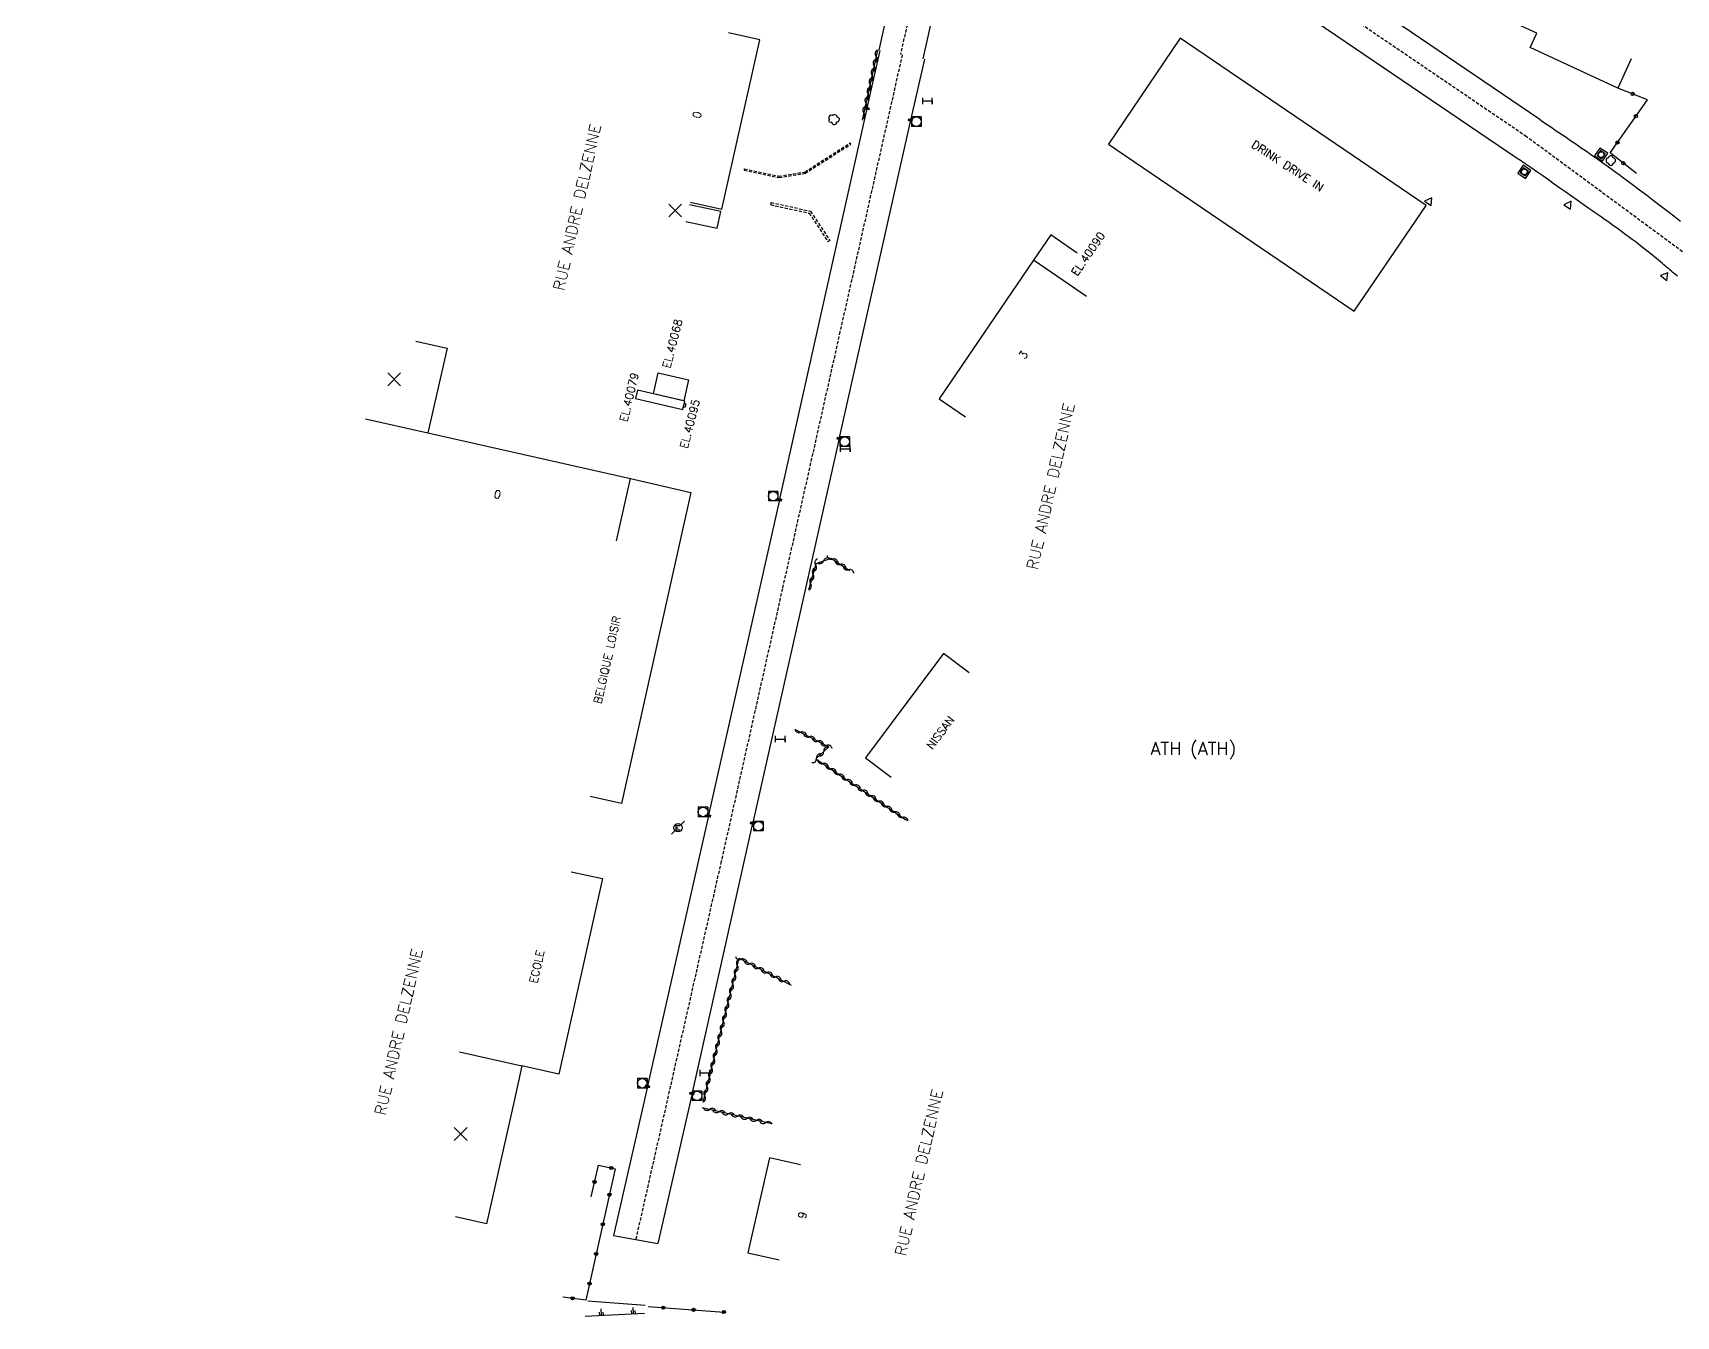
# Model space of a CAD drawing. Header units: millimetres. Extents: x 107999 to 109001, y 146999 to 148001.
# Drawn here: x 108390.9 to 108647.6, y 147425.7 to 147626.1 of the extents above; entities that cross this region are included whole.
import ezdxf
from ezdxf.enums import TextEntityAlignment as Align

# ---------------------------------------------------------------- set-up
doc = ezdxf.new("R2010")
doc.units = ezdxf.units.MM
doc.linetypes.add('DASHED', pattern=[0.75, 0.5, -0.25])
doc.layers.get('0').update_dxf_attribs({"linetype": 'CONTINUOUS'})
for name, color, linetype in [('W0001', 6, 'DASHED'), ('W0008', 7, 'CONTINUOUS'), ('W0100', 7, 'CONTINUOUS'), ('W0112', 1, 'DASHED'), ('W0211', 2, 'CONTINUOUS'), ('W0300', 7, 'CONTINUOUS'), ('W0310', 3, 'CONTINUOUS'), ('W0322', 7, 'CONTINUOUS'), ('W0400', 7, 'CONTINUOUS'), ('W0420', 7, 'CONTINUOUS'), ('W0471', 7, 'CONTINUOUS'), ('W0473', 7, 'CONTINUOUS'), ('W0980', 7, 'CONTINUOUS'), ('W0984', 7, 'CONTINUOUS'), ('W0989', 7, 'CONTINUOUS'), ('W0991', 7, 'CONTINUOUS'), ('W1102', 7, 'CONTINUOUS'), ('W1474', 7, 'CONTINUOUS')]:
    doc.layers.add(name, color=color, linetype=linetype)
doc.styles.get("Standard").update_dxf_attribs({"font": 'romans.shx', "width": 0.85})

# ---------------------------------------------------------------- blocks, each defined once
blk = doc.blocks.new('t310o')
at = {"color": 0, "linetype": 'Continuous'}
for centre, start, end in [((-0.5, 0.38), 216.8699, 323.1304), ((0.5, -0.37), 36.8699, 143.1303)]:
    blk.add_arc(centre, 0.625, start, end, dxfattribs=at)
blk = doc.blocks.new('t322o')
at = {"color": 0, "linetype": 'Continuous'}
for radius in [0.25, 0.15]:
    blk.add_circle((0, 0), radius, dxfattribs=at)
blk = doc.blocks.new('t211o')
at = {"color": 0, "linetype": 'Continuous'}
for p, q in [((-0.29, 0.5), (-0.29, 0)), ((0, 1), (0, 0)), ((0.29, 0.5), (0.29, 0))]:
    blk.add_line(p, q, dxfattribs=at)
blk = doc.blocks.new('T400')
for p, q in [((-0.15, 0.3), (0.15, 0.3)), ((-0.15, -0.25), (-0.15, 0.3)), ((-0.15, 0.15), (0.15, 0.15)), ((-0.15, 0), (0.15, 0)), ((0.15, 0.3), (0.15, -0.25)), ((-0.15, -0.15), (0.15, -0.15)), ((-0.15, -0.25), (-0.15, -0.3)), ((-0.15, -0.3), (0.15, -0.3)), ((0.15, -0.3), (0.15, -0.25))]:
    blk.add_line(p, q)
blk = doc.blocks.new('T300')
for p, q in [((-0.8, 0.51), (-0.86, 0.34)), ((-0.86, 0.34), (-0.86, 0.17)), ((-0.86, 0.17), (-0.74, 0.06)), ((-0.69, 0.63), (-0.8, 0.51)), ((-0.8, -0.06), (-0.74, 0.06)), ((-0.74, 0.06), (-0.69, 0.11)), ((-0.57, 0.69), (-0.69, 0.63)), ((-0.46, 0.69), (-0.57, 0.69)), ((-0.29, 0.63), (-0.46, 0.69)), ((-0.29, 0.63), (-0.17, 0.74)), ((-0.23, 0.57), (-0.29, 0.63)), ((-0.17, 0.74), (-0.06, 0.8)), ((-0.06, 0.8), (0.06, 0.8)), ((0.06, 0.8), (0.23, 0.74)), ((0.23, 0.74), (0.34, 0.63)), ((0.34, 0.63), (0.4, 0.51)), ((0.46, 0.46), (0.34, 0.46)), ((0.4, 0.51), (0.4, 0.46)), ((0.57, 0.4), (0.46, 0.46)), ((0.57, 0.4), (0.69, 0.29)), ((0.69, 0.29), (0.74, 0.17)), ((0.74, 0.06), (0.69, -0.17)), ((0.74, 0.17), (0.74, 0.06)), ((-0.8, -0.17), (-0.8, -0.06)), ((-0.8, -0.23), (-0.8, -0.17)), ((-0.74, -0.34), (-0.8, -0.23)), ((-0.69, -0.4), (-0.74, -0.34)), ((-0.51, -0.46), (-0.69, -0.4)), ((-0.4, -0.46), (-0.51, -0.46)), ((-0.4, -0.46), (-0.34, -0.46)), ((-0.34, -0.46), (-0.34, -0.4)), ((-0.34, -0.51), (-0.34, -0.46)), ((-0.29, -0.63), (-0.34, -0.51)), ((-0.17, -0.74), (-0.29, -0.63)), ((-0.06, -0.8), (-0.17, -0.74)), ((0.06, -0.8), (-0.06, -0.8)), ((0.17, -0.74), (0.06, -0.8)), ((0.23, -0.69), (0.17, -0.74)), ((0.29, -0.46), (0.23, -0.46)), ((0.29, -0.63), (0.23, -0.69)), ((0.46, -0.4), (0.29, -0.46)), ((0.34, -0.51), (0.29, -0.63)), ((0.34, -0.51), (0.34, -0.46)), ((0.57, -0.34), (0.46, -0.4)), ((0.63, -0.29), (0.57, -0.34)), ((0.69, -0.17), (0.63, -0.29))]:
    blk.add_line(p, q)
blk = doc.blocks.new('t991o')
at = {"color": 0, "linetype": 'Continuous'}
for p, q in [((-1, 1), (1, -1)), ((-1, -1), (1, 1))]:
    blk.add_line(p, q, dxfattribs=at)
blk = doc.blocks.new('T420')
for p, q in [((0.75, 0.75), (-0.75, 0.75)), ((-0.75, 0.75), (-0.75, -0.75)), ((0.75, 0.75), (0.75, -0.75)), ((0.75, -0.75), (-0.75, -0.75))]:
    blk.add_line(p, q)
blk.add_ellipse((0, 0), major_axis=(-0.53, 0.53), ratio=1, start_param=3.926991, end_param=10.210176)
blk = doc.blocks.new('T471')
for p, q in [((-0.333334, 0.333334), (-0.333334, -0.333334)), ((-0.333334, 0.333334), (0.333334, 0.333334)), ((-0.333334, 0), (0, 0)), ((0.500001, 0.500001), (1.000002, 1.000002)), ((-0.500001, -0.500001), (-1.000002, -1.000002)), ((-0.333334, -0.333334), (0.333334, -0.333334))]:
    blk.add_line(p, q)
blk.add_ellipse((0, 0), major_axis=(0.471405, 0.471405), ratio=1, start_param=5.4977871438, end_param=11.780972451)
blk = doc.blocks.new('T1474')
at = {"color": 0, "linetype": 'Continuous', "flags": 128}
for points in [[(-0.75, -0.5), (-0.75, 0.5)], [(-0.75, 0), (0.75, 0)], [(0.75, 0), (0.75, -0.5), (0.75, 0.5)]]:
    blk.add_lwpolyline(points, dxfattribs=at)

msp = doc.modelspace()

# ---------------------------------------------------------------- linework, layer by layer
at = {"layer": 'W0001'}
for points in [[(108673.36, 147573.67), (108624.26, 147609.89), (108541.03, 147666.44), (108434.85, 147695.06), (108390.94, 147687.44)], [(108532.72, 147650.83), (108526.46, 147622.74)], [(108526.73, 147622.69), (108517.01, 147579.42), (108508.01, 147539.27), (108498.45, 147496.68), (108485.1, 147437.61)]]:
    msp.add_lwpolyline(points, dxfattribs=at)
at = {"layer": 'W0008'}
for points in [[(108626.17, 147612.7), (108546.4, 147666.89)], [(108529.35, 147651.58), (108523.07, 147623.39)], [(108558.52, 147650.19), (108622.79, 147606.52)], [(108530, 147622.06), (108534.02, 147640.03)], [(108523.25, 147623.36), (108521.27, 147614.6), (108521.22, 147614.29), (108515.66, 147589.43), (108507.63, 147553.55), (108507.55, 147553.18), (108496.55, 147504.17), (108496.48, 147503.82), (108487.01, 147461.86), (108486.93, 147461.53), (108481.62, 147438.24), (108488.58, 147436.99)], [(108530.2, 147622.02), (108528.03, 147612.48), (108516.95, 147563.14), (108516.87, 147562.75), (108503.43, 147502.97), (108503.36, 147502.65), (108493.98, 147460.79), (108493.9, 147460.44), (108488.58, 147436.99)], [(108626.17, 147612.7), (108626.2, 147612.69), (108626.23, 147612.66), (108626.26, 147612.64), (108626.29, 147612.62), (108626.32, 147612.61), (108626.34, 147612.58), (108626.37, 147612.56), (108626.4, 147612.53), (108626.44, 147612.52), (108626.46, 147612.5), (108626.49, 147612.47), (108626.52, 147612.45), (108627.08, 147612.08), (108627.62, 147611.69), (108628.19, 147611.31), (108628.74, 147610.92), (108629.3, 147610.55), (108629.86, 147610.17), (108630.42, 147609.8), (108630.97, 147609.42), (108631.54, 147609.05), (108632.09, 147608.67), (108632.65, 147608.28), (108633.21, 147607.91), (108633.76, 147607.53), (108634.31, 147607.14), (108634.86, 147606.77), (108635.4, 147606.37), (108635.95, 147605.98), (108636.5, 147605.59), (108637.04, 147605.2), (108637.58, 147604.81), (108638.12, 147604.41), (108638.66, 147604.02), (108639.2, 147603.61), (108639.74, 147603.22), (108640.82, 147602.42), (108641.9, 147601.61), (108642.97, 147600.81), (108644.04, 147600), (108645.12, 147599.17), (108646.18, 147598.36), (108647.24, 147597.53), (108648.3, 147596.7)], [(108647.82, 147588.11), (108647.58, 147588.3), (108647.35, 147588.5), (108647.12, 147588.7), (108646.88, 147588.89), (108646.65, 147589.09), (108646.41, 147589.3), (108646.18, 147589.48), (108645.94, 147589.69), (108645.71, 147589.89), (108645.47, 147590.08), (108645.24, 147590.28), (108644.8, 147590.64), (108644.36, 147591.02), (108643.91, 147591.37), (108643.47, 147591.73), (108643.02, 147592.09), (108642.57, 147592.44), (108642.12, 147592.8), (108641.67, 147593.16), (108641.22, 147593.5), (108640.76, 147593.84), (108640.3, 147594.19), (108639.84, 147594.53), (108639.36, 147594.89), (108638.87, 147595.23), (108638.39, 147595.59), (108637.9, 147595.94), (108637.41, 147596.3), (108636.93, 147596.64), (108636.44, 147596.98), (108635.94, 147597.33), (108635.46, 147597.67), (108634.97, 147598.02), (108634.47, 147598.36), (108633.98, 147598.7), (108633.08, 147599.33), (108632.18, 147599.97), (108631.28, 147600.61), (108630.38, 147601.23), (108629.48, 147601.87), (108628.58, 147602.5), (108627.68, 147603.14), (108626.78, 147603.77), (108625.87, 147604.39), (108624.97, 147605.02), (108624.06, 147605.64), (108623.15, 147606.27), (108623.12, 147606.28), (108623.09, 147606.31), (108623.06, 147606.33), (108623.03, 147606.34), (108623, 147606.37), (108622.97, 147606.39), (108622.94, 147606.41), (108622.91, 147606.44), (108622.88, 147606.45), (108622.85, 147606.47), (108622.82, 147606.5), (108622.79, 147606.52)]]:
    msp.add_lwpolyline(points, dxfattribs=at)
at = {"layer": 'W0100'}
for points in [[(108640.6, 147622.05), (108638.51, 147617.5), (108624.83, 147623.81), (108625.87, 147626.08), (108612.26, 147632.33), (108613.72, 147635.52), (108597.39, 147643.03), (108604.96, 147659.5), (108609.5, 147657.41)], [(108493.68, 147599.66), (108498.56, 147598.57), (108504.48, 147625.01), (108499.6, 147626.1)], [(108608.58, 147599.14), (108570.16, 147625.27), (108558.94, 147608.75), (108597.35, 147582.62), (108608.58, 147599.14)], [(108492.94, 147596.66), (108497.83, 147595.62), (108498.38, 147598.22), (108493.49, 147599.26)], [(108554.08, 147591.72), (108549.95, 147594.55), (108547.25, 147590.59), (108532.48, 147568.93), (108536.61, 147566.12)], [(108450.76, 147577.97), (108455.64, 147576.87), (108452.64, 147563.63), (108484.3, 147556.53), (108493.73, 147554.33), (108482.87, 147505.73), (108477.99, 147506.82)], [(108488.62, 147572.99), (108493.37, 147571.9), (108492.61, 147568.65), (108487.86, 147569.74), (108488.62, 147572.99)], [(108485.07, 147569.02), (108492.46, 147567.28), (108492.76, 147568.56), (108485.38, 147570.29), (108485.07, 147569.02)], [(108492.7, 147568.26), (108492.92, 147568.19), (108492.76, 147567.57), (108492.54, 147567.63), (108492.7, 147568.26)], [(108537.2, 147526.15), (108533.2, 147529.15), (108521, 147512.87), (108525, 147509.87)], [(108475.02, 147495.09), (108479.9, 147494), (108473.09, 147463.46), (108467.32, 147464.75), (108466.15, 147459.5), (108461.81, 147440.09), (108456.93, 147441.18)], [(108510.86, 147449.3), (108505.99, 147450.4), (108502.64, 147435.56), (108507.52, 147434.46)]]:
    msp.add_lwpolyline(points, dxfattribs=at)
at = {"layer": 'W0112'}
for p, q in [((108518.73, 147608.75), (108518.61, 147608.93)), ((108502.07, 147604.87), (108502.02, 147604.66)), ((108506.25, 147599.63), (108506.17, 147599.28)), ((108515.43, 147593.67), (108515.13, 147593.48))]:
    msp.add_line(p, q, dxfattribs=at)
for points in [[(108502.02, 147604.66), (108507.48, 147603.5), (108511.58, 147604.18), (108518.73, 147608.75)], [(108502.07, 147604.87), (108507.52, 147603.71), (108507.44, 147603.71), (108511.5, 147604.38), (108518.61, 147608.93)], [(108506.17, 147599.28), (108512.19, 147597.94), (108515.13, 147593.48)], [(108506.25, 147599.63), (108512.4, 147598.26), (108515.43, 147593.67)]]:
    msp.add_lwpolyline(points, dxfattribs=at)
at = {"layer": 'W0211'}
for p, q in [((108486.56, 147427.31), (108477.65, 147427.98)), ((108477.22, 147425.67), (108486.49, 147426.12))]:
    msp.add_line(p, q, dxfattribs=at)
at = {"layer": 'W0300'}
for centre, radius, start, end in [((108637.06, 147606.17), 0.393, 96.8428, 263.1572), ((108637.41, 147606.52), 0.393, 6.8428, 173.1572), ((108637.41, 147605.81), 0.4, 184.4846, 355.5154), ((108637.77, 147606.17), 0.393, 275.7106, 84.2894)]:
    msp.add_arc(centre, radius, start, end, dxfattribs=at)
at = {"layer": 'W0310'}
for p, q in [((108522.87, 147623.43), (108520.47, 147612.46)), ((108506.39, 147455.68), (108495.46, 147458.23))]:
    msp.add_line(p, q, dxfattribs=at)
for points in [[(108512.15, 147539.13), (108513.29, 147543.23), (108515.62, 147544.06), (108518.5, 147542.15)], [(108510, 147517.32), (108515.25, 147514.59), (108513.25, 147512.73), (108527.42, 147503.14)], [(108495.64, 147459.1), (108501.27, 147481.56), (108509.41, 147477.39)]]:
    msp.add_lwpolyline(points, dxfattribs=at)
at = {"layer": 'W0322'}
msp.add_line((108487.04, 147427.17), (108498.91, 147426.31), dxfattribs=at)
for points in [[(108641.44, 147604.14), (108637.3, 147607.37), (108643.15, 147615.66), (108638.51, 147617.5)], [(108478.14, 147444.3), (108479.3, 147449.27), (108481.89, 147448.66), (108477.33, 147428.17), (108473.7, 147428.64)]]:
    msp.add_lwpolyline(points, dxfattribs=at)
for centre in [(108640.83, 147616.58), (108641.34, 147613.09), (108638.46, 147609), (108639.38, 147605.75)]:
    msp.add_circle(centre, 0.25, dxfattribs=at)
at = {"layer": 'W0420'}
for points in [[(108635.72, 147608.12), (108634.88, 147606.89), (108636.1, 147606.06), (108636.94, 147607.31), (108635.72, 147608.12)], [(108635.8, 147607.73), (108635.28, 147606.97), (108636.04, 147606.45), (108636.56, 147607.22), (108635.8, 147607.73)], [(108623.71, 147605.45), (108622.87, 147604.2), (108624.08, 147603.37), (108624.92, 147604.62), (108623.71, 147605.45)], [(108623.78, 147605.05), (108623.26, 147604.28), (108624.03, 147603.77), (108624.54, 147604.53), (108623.78, 147605.05)]]:
    msp.add_lwpolyline(points, dxfattribs=at)
for centre in [(108635.92, 147607.09), (108623.91, 147604.41)]:
    msp.add_circle(centre, 0.455, dxfattribs=at)
at = {"layer": 'W0473'}
for points in [[(108609.45, 147600.37), (108608.33, 147599.84), (108609.36, 147599.14), (108609.45, 147600.37)], [(108631.22, 147599.8), (108630.1, 147599.25), (108631.13, 147598.55), (108631.22, 147599.8)], [(108646.35, 147588.64), (108645.18, 147588.2), (108646.15, 147587.41), (108646.35, 147588.64)]]:
    msp.add_lwpolyline(points, dxfattribs=at)
at = {"layer": 'W1102'}
for p, q in [((108555.51, 147584.95), (108547.25, 147590.59)), ((108442.89, 147565.83), (108452.64, 147563.63)), ((108482.11, 147546.77), (108484.3, 147556.53)), ((108457.56, 147466.93), (108467.32, 147464.75))]:
    msp.add_line(p, q, dxfattribs=at)

# ---------------------------------------------------------------- block references
at = {"layer": 'W0211', "rotation": 2.808977621760548}
for p in [(108479.72, 147425.79), (108484.71, 147426.04)]:
    msp.add_blockref('t211o', p, dxfattribs=at)
at = {"layer": 'W0300'}
msp.add_blockref('T300', (108516.12, 147612.56), dxfattribs=at)
at = {"layer": 'W0310'}
for p, rotation in [((108522.66, 147622.46), 257.6658079011937), ((108522.02, 147619.52), 257.6658079011937), ((108522.34, 147620.99), 257.6658079011937), ((108521.7, 147618.06), 257.6658079011937), ((108521.05, 147615.13), 257.6658079011937), ((108521.38, 147616.6), 257.6658079011937), ((108520.73, 147613.66), 257.6658079011937), ((108513.22, 147542.98), 74.51469235581135), ((108514.46, 147543.65), 19.60719717817327), ((108515.84, 147543.91), 326.4156759353612), ((108517.09, 147543.08), 326.4156759353612), ((108512.42, 147540.09), 74.51469235581135), ((108512.82, 147541.54), 74.51469235581135), ((108518.34, 147542.25), 326.4156759353612), ((108510.88, 147516.86), 332.4920497147899), ((108512.21, 147516.17), 332.4920497147899), ((108513.54, 147515.48), 332.4920497147899), ((108514.88, 147514.78), 332.4920497147899), ((108513.36, 147512.83), 222.8459457433793), ((108514.37, 147511.98), 325.8957593929783), ((108514.46, 147513.86), 222.8459457433793), ((108515.61, 147511.14), 325.8957593929783), ((108516.85, 147510.29), 325.8957593929783), ((108518.09, 147509.45), 325.8957593929783), ((108519.34, 147508.61), 325.8957593929783), ((108520.58, 147507.77), 325.8957593929783), ((108521.82, 147506.93), 325.8957593929783), ((108523.06, 147506.09), 325.8957593929783), ((108524.3, 147505.25), 325.8957593929783), ((108525.55, 147504.41), 325.8957593929783), ((108526.79, 147503.57), 325.8957593929783), ((108501.59, 147481.4), 332.8605389992736), ((108500.63, 147478.99), 75.91451240751749), ((108500.99, 147480.44), 75.91451240751749), ((108502.92, 147480.71), 332.8605389992736), ((108504.26, 147480.03), 332.8605389992736), ((108505.59, 147479.35), 332.8605389992736), ((108506.93, 147478.66), 332.8605389992736), ((108499.9, 147476.08), 75.91451240751749), ((108500.26, 147477.53), 75.91451240751749), ((108508.26, 147477.98), 332.8605389992736), ((108499.17, 147473.17), 75.91451240751749), ((108499.53, 147474.62), 75.91451240751749), ((108498.8, 147471.71), 75.91451240751749), ((108498.07, 147468.8), 75.91451240751749), ((108498.44, 147470.26), 75.91451240751749), ((108497.34, 147465.89), 75.91451240751749), ((108497.71, 147467.35), 75.91451240751749), ((108496.61, 147462.98), 75.91451240751749), ((108496.98, 147464.44), 75.91451240751749), ((108496.25, 147461.53), 75.91451240751749), ((108495.88, 147460.07), 75.91451240751749), ((108496.65, 147457.95), 166.8887557055056), ((108498.12, 147457.61), 166.8887557055056), ((108499.57, 147457.27), 166.8887557055056), ((108501.04, 147456.93), 166.8887557055056), ((108502.5, 147456.59), 166.8887557055056), ((108503.96, 147456.25), 166.8887557055056), ((108505.42, 147455.91), 166.8887557055056)]:
    msp.add_blockref('t310o', p, dxfattribs=dict(at, rotation=rotation))
at = {"layer": 'W0322'}
for p, rotation in [((108481.27, 147448.81), 346.7939454258275), ((108478.68, 147446.62), 76.88739593740702), ((108481, 147444.65), 257.4466808960505), ((108479.96, 147440.01), 257.4466808960505), ((108478.93, 147435.38), 257.4466808960505), ((108477.9, 147430.74), 257.4466808960505), ((108475.23, 147428.45), 172.579427659608), ((108489.41, 147427), 355.8566527994482), ((108494.14, 147426.65), 355.8566527994482), ((108498.88, 147426.31), 355.8566527994482)]:
    msp.add_blockref('t322o', p, dxfattribs=dict(at, rotation=rotation))
at = {"layer": 'W0400'}
for p, rotation in [((108521.22, 147614.29), 260.7697549408012), ((108528.03, 147612.48), 77.17922495389001), ((108516.87, 147562.75), 78.41719342444732), ((108507.55, 147553.18), 257.3649278619336), ((108496.48, 147503.82), 258.685619936833), ((108503.36, 147502.65), 77.02894073139444), ((108486.93, 147461.53), 256.7155735021098), ((108493.9, 147460.44), 78.75578734755878)]:
    msp.add_blockref('T400', p, dxfattribs=dict(at, rotation=rotation))
at = {"layer": 'W0420'}
for p in [(108528.94, 147612.24), (108517.74, 147562.26), (108506.57, 147553.75), (108495.62, 147504.43), (108504.27, 147502.2), (108486.12, 147462.05), (108494.68, 147460.08)]:
    msp.add_blockref('T420', p, dxfattribs=at)
at = {"layer": 'W0471'}
msp.add_blockref('T471', (108491.71, 147501.96), dxfattribs=at)
at = {"layer": 'W0991'}
for p in [(108491.26, 147598.38), (108447.36, 147572), (108457.77, 147454.11)]:
    msp.add_blockref('t991o', p, dxfattribs=at)
at = {"layer": 'W1474'}
for p in [(108530.68, 147615.48), (108517.85, 147561.16), (108507.69, 147515.8), (108495.93, 147463.66)]:
    msp.add_blockref('T1474', p, dxfattribs=at)

# ---------------------------------------------------------------- texts
at = {"layer": 'W0980'}
msp.add_text('ATH (ATH)', height=2, rotation=359.9912, dxfattribs=at).set_placement((108572.21, 147514.18), align=Align.MIDDLE)
at = {"layer": 'W0984'}
for s, rotation, p in [('EL.40090', 55.6361, (108555.76, 147591.6)), ('EL.40068', 75.5325, (108490.84, 147577.59)), ('EL.40079', 76.5366, (108484.08, 147569.2)), ('EL.40095', 75.5325, (108493.56, 147565.04)), ('BELGIQUE LOISIR', 77.4028, (108480.71, 147528.17)), ('NISSAN', 53.1718, (108532.7, 147516.81)), ('ECOLE', 77.412, (108469.66, 147480.26))]:
    msp.add_text(s, height=1.25, rotation=rotation, dxfattribs=at).set_placement(p, align=Align.MIDDLE)
at = {"layer": 'W0989'}
for rotation, p in [(77.3483, (108475.95, 147598.87)), (77.3483, (108549.9, 147555.29)), (77.2708, (108448.07, 147470.05)), (77.2708, (108529.35, 147448.09))]:
    msp.add_text('RUE ANDRE DELZENNE', height=1.75, rotation=rotation, dxfattribs=at).set_placement(p, align=Align.MIDDLE)
at = {"layer": 'W0991'}
for s, rotation, p in [('0', 77.379, (108494.69, 147613.31)), ('DRINK DRIVE IN', 327, (108586.93, 147605.34)), ('3', 55.7109, (108545.65, 147575.82)), ('0', 347.3525, (108463.51, 147554.02)), ('9', 77.3033, (108511.14, 147441.44))]:
    msp.add_text(s, height=1.25, rotation=rotation, dxfattribs=at).set_placement(p, align=Align.MIDDLE)

doc.saveas('drawing.dxf')
